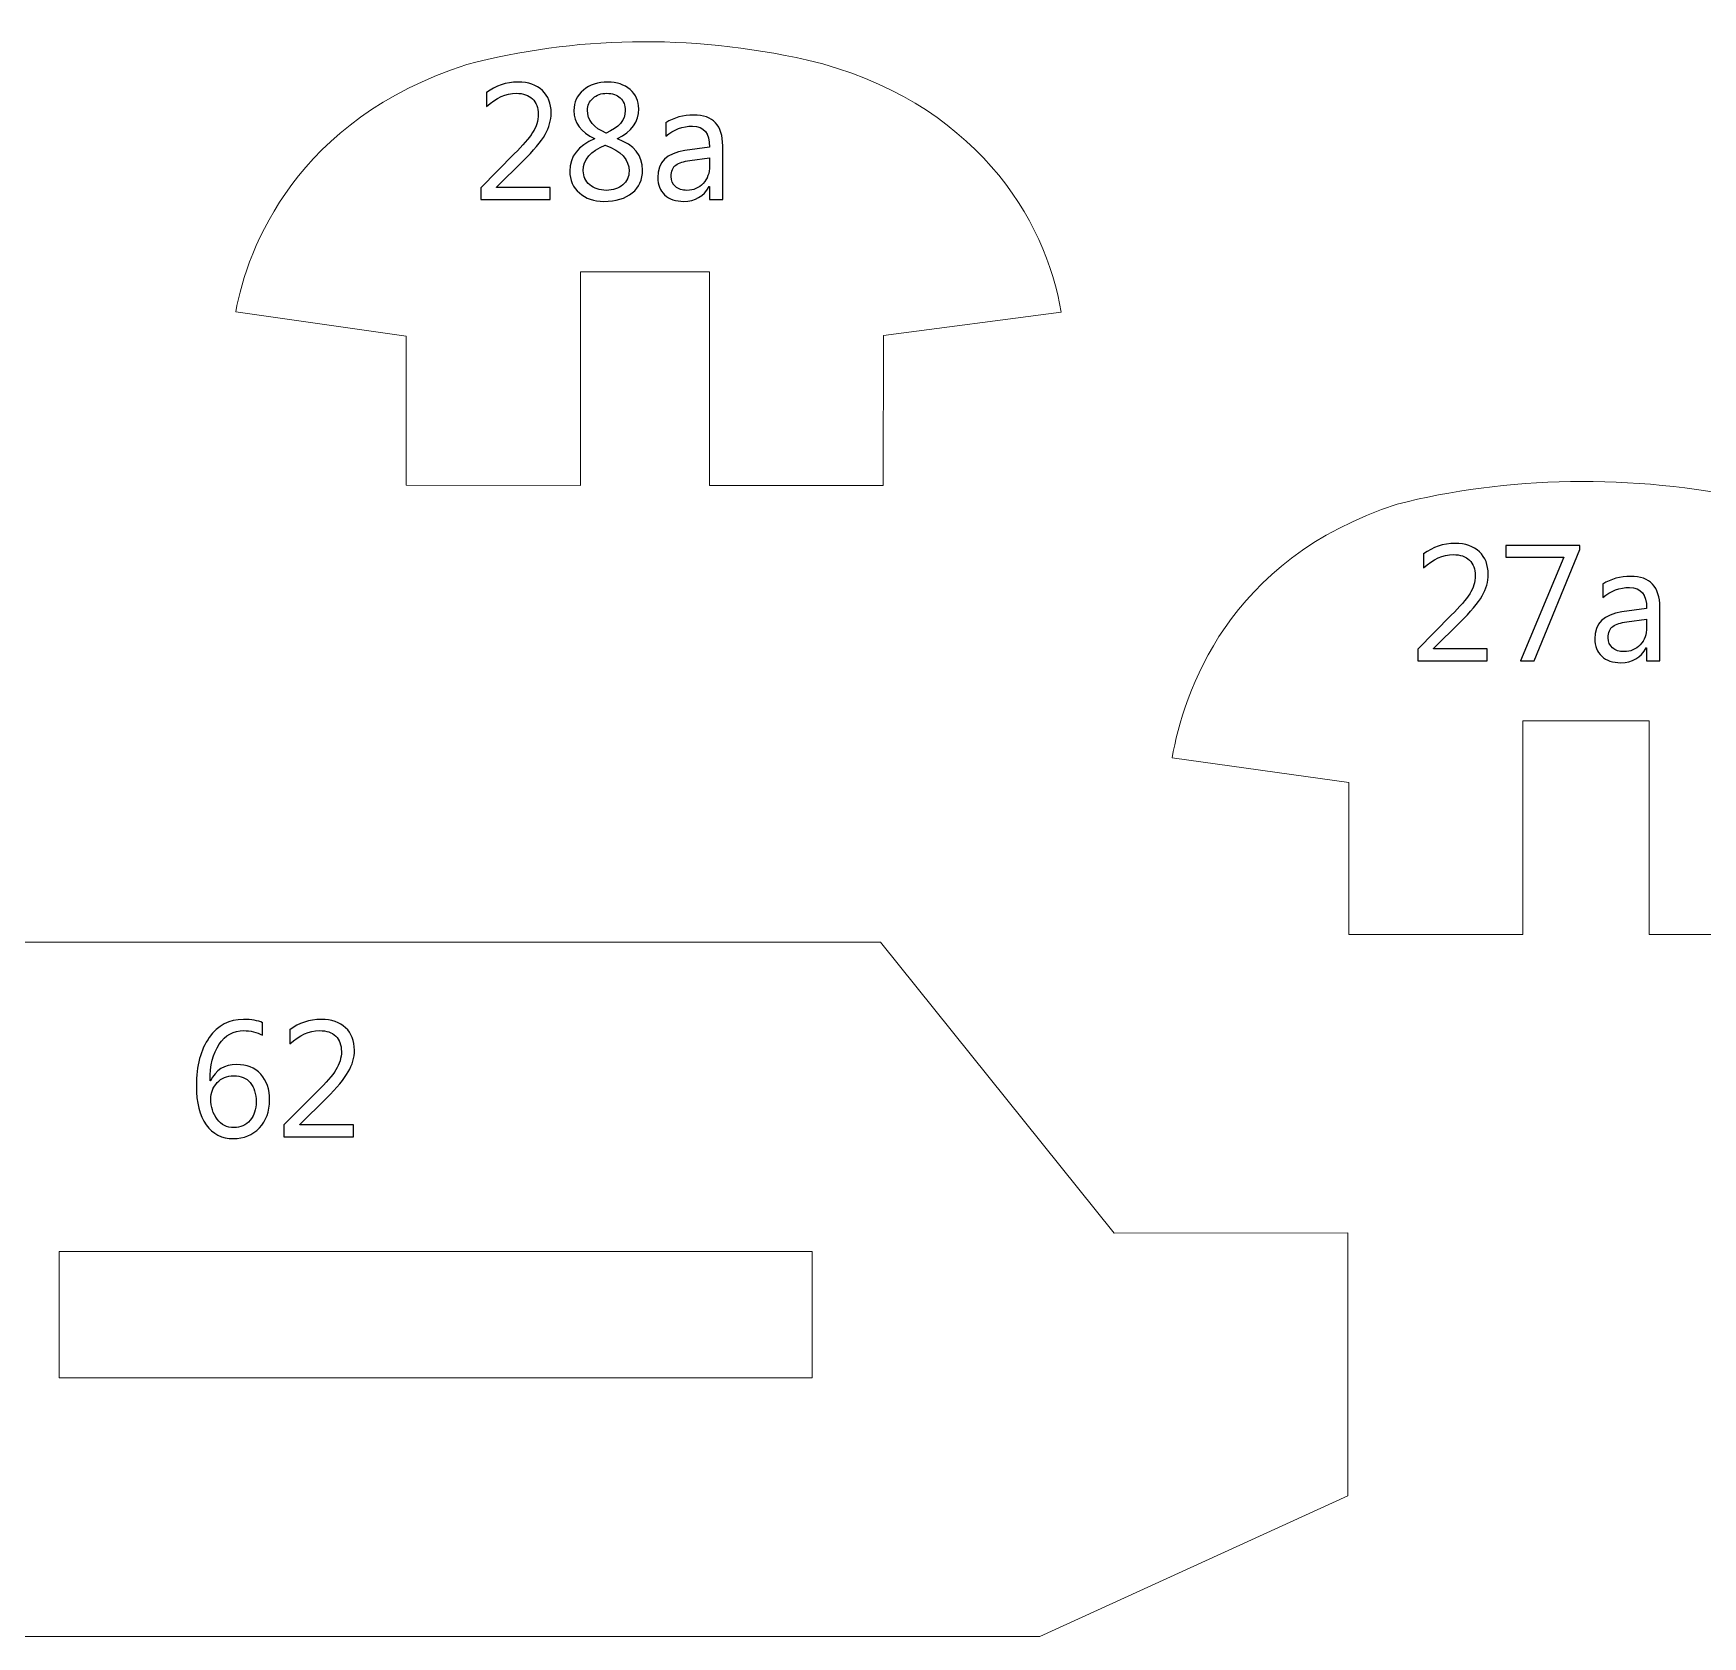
# Model space of a CAD drawing. Header units: centimetres. Extents: x -19.4 to 19.9, y -26.5 to 22.7.
# Drawn here: x -8.682 to -4.39, y -21.538 to -17.418 of the extents above; entities that cross this region are included whole.
import ezdxf

# ---------------------------------------------------------------- set-up
doc = ezdxf.new("R2010")
doc.units = ezdxf.units.CM
doc.header["$MEASUREMENT"] = 0
doc.layers.add('Camada 1', color=7, linetype='Continuous')

msp = doc.modelspace()

# ---------------------------------------------------------------- linework, layer by layer
at = {"layer": 'Camada 1', "color": 7, "lineweight": 9}
msp.add_lwpolyline([(-8.6153, -20.87278), (-6.67898, -20.87278), (-6.67898, -20.5483), (-8.6153, -20.5483), (-8.6153, -20.87278)], close=True, dxfattribs=at)
for points, knots in [([(-7.27537, -18.03004), (-7.27537, -18.03004), (-6.94293, -18.03004), (-6.94293, -18.03004), (-6.94293, -18.03004), (-6.94293, -18.03004), (-6.94315, -18.57946), (-6.94315, -18.57946), (-6.94315, -18.57946), (-6.94315, -18.57946), (-6.49646, -18.57934), (-6.49646, -18.57934), (-6.49646, -18.57934), (-6.49646, -18.57934), (-6.49616, -18.19393), (-6.49616, -18.19393), (-6.49616, -18.19393), (-6.49616, -18.19393), (-6.03937, -18.13441), (-6.03937, -18.13441), (-6.03937, -18.13441), (-6.07611, -17.89693), (-6.26428, -17.58865), (-6.69161, -17.4859), (-6.69161, -17.4859), (-7.00002, -17.41751), (-7.29017, -17.42572), (-7.56682, -17.49725), (-7.56682, -17.49725), (-8.00554, -17.6391), (-8.13124, -17.96745), (-8.16136, -18.13289), (-8.16136, -18.13289), (-8.16136, -18.13289), (-7.7229, -18.19603), (-7.7229, -18.19603), (-7.7229, -18.19603), (-7.7229, -18.19603), (-7.72284, -18.57868), (-7.72284, -18.57868), (-7.72284, -18.57868), (-7.72284, -18.57868), (-7.27533, -18.57942), (-7.27533, -18.57942), (-7.27533, -18.57942), (-7.27533, -18.57942), (-7.27537, -18.03004), (-7.27537, -18.03004)], [0, 0, 0, 0, 0.0769231, 0.0769231, 0.0769231, 0.0769231, 0.1538462, 0.1538462, 0.1538462, 0.1538462, 0.2307692, 0.2307692, 0.2307692, 0.2307692, 0.3076923, 0.3076923, 0.3076923, 0.3076923, 0.3846154, 0.3846154, 0.3846154, 0.3846154, 0.4615385, 0.4615385, 0.4615385, 0.4615385, 0.5384615, 0.5384615, 0.5384615, 0.5384615, 0.6153846, 0.6153846, 0.6153846, 0.6153846, 0.6923077, 0.6923077, 0.6923077, 0.6923077, 0.7692308, 0.7692308, 0.7692308, 0.7692308, 0.8461538, 0.8461538, 0.8461538, 0.8461539, 1, 1, 1, 1]), ([(-4.85213, -19.18444), (-4.85213, -19.18444), (-4.52768, -19.18444), (-4.52768, -19.18444), (-4.52768, -19.18444), (-4.52768, -19.18444), (-4.5279, -19.73386), (-4.5279, -19.73386), (-4.5279, -19.73386), (-4.5279, -19.73386), (-4.07322, -19.73374), (-4.07322, -19.73374), (-4.07322, -19.73374), (-4.07322, -19.73374), (-4.07292, -19.34833), (-4.07292, -19.34833), (-4.07292, -19.34833), (-4.07292, -19.34833), (-3.61613, -19.28881), (-3.61613, -19.28881), (-3.61613, -19.28881), (-3.65287, -19.05133), (-3.83305, -18.71905), (-4.26038, -18.6163), (-4.26038, -18.6163), (-4.56879, -18.54791), (-4.89889, -18.55612), (-5.17555, -18.62765), (-5.17555, -18.62765), (-5.61427, -18.7695), (-5.72399, -19.11385), (-5.75411, -19.27929), (-5.75411, -19.27929), (-5.75411, -19.27929), (-5.29966, -19.34243), (-5.29966, -19.34243), (-5.29966, -19.34243), (-5.29966, -19.34243), (-5.2996, -19.73308), (-5.2996, -19.73308), (-5.2996, -19.73308), (-5.2996, -19.73308), (-4.85209, -19.73382), (-4.85209, -19.73382), (-4.85209, -19.73382), (-4.85209, -19.73382), (-4.85213, -19.18444), (-4.85213, -19.18444)], [0, 0, 0, 0, 0.0769231, 0.0769231, 0.0769231, 0.0769231, 0.1538462, 0.1538462, 0.1538462, 0.1538462, 0.2307692, 0.2307692, 0.2307692, 0.2307692, 0.3076923, 0.3076923, 0.3076923, 0.3076923, 0.3846154, 0.3846154, 0.3846154, 0.3846154, 0.4615385, 0.4615385, 0.4615385, 0.4615385, 0.5384615, 0.5384615, 0.5384615, 0.5384615, 0.6153846, 0.6153846, 0.6153846, 0.6153846, 0.6923077, 0.6923077, 0.6923077, 0.6923077, 0.7692308, 0.7692308, 0.7692308, 0.7692308, 0.8461538, 0.8461538, 0.8461538, 0.8461539, 1, 1, 1, 1]), ([(-9.32863, -21.53804), (-9.32863, -21.53804), (-6.09422, -21.53804), (-6.09422, -21.53804), (-6.09422, -21.53804), (-6.09422, -21.53804), (-5.30241, -21.17614), (-5.30241, -21.17614), (-5.30241, -21.17614), (-5.30241, -21.17614), (-5.30263, -20.50017), (-5.30263, -20.50017), (-5.30263, -20.50017), (-5.30263, -20.50017), (-5.90262, -20.50093), (-5.90262, -20.50093), (-5.90262, -20.50093), (-5.90262, -20.50093), (-6.50341, -19.75342), (-6.50341, -19.75342), (-6.50341, -19.75342), (-6.50341, -19.75342), (-9.32863, -19.75342), (-9.32863, -19.75342), (-9.32863, -19.75342), (-9.32863, -19.75342), (-9.32863, -21.53804), (-9.32863, -21.53804)], [0, 0, 0, 0, 0.125, 0.125, 0.125, 0.125, 0.25, 0.25, 0.25, 0.25, 0.375, 0.375, 0.375, 0.375, 0.5, 0.5, 0.5, 0.5, 0.625, 0.625, 0.625, 0.625, 0.75, 0.75, 0.75, 0.75, 1, 1, 1, 1])]:
    msp.add_open_spline(points, degree=3, knots=knots, dxfattribs=at)
at = {"layer": 'Camada 1', "color": 7}
for points, knots in [([(-7.3529, -17.84416), (-7.3529, -17.84416), (-7.53155, -17.84416), (-7.53155, -17.84416), (-7.53155, -17.84416), (-7.53155, -17.84416), (-7.53155, -17.8141), (-7.53155, -17.8141), (-7.53155, -17.8141), (-7.53155, -17.8141), (-7.44519, -17.72746), (-7.44519, -17.72746), (-7.44519, -17.72746), (-7.42311, -17.70538), (-7.40737, -17.68703), (-7.39799, -17.67235), (-7.39799, -17.67235), (-7.38853, -17.65768), (-7.38381, -17.64194), (-7.38381, -17.62529), (-7.38381, -17.62529), (-7.38381, -17.60822), (-7.38868, -17.59495), (-7.39848, -17.58557), (-7.39848, -17.58557), (-7.40829, -17.57619), (-7.42219, -17.57153), (-7.44025, -17.57153), (-7.44025, -17.57153), (-7.46671, -17.57153), (-7.49204, -17.58282), (-7.51631, -17.6054), (-7.51631, -17.6054), (-7.51631, -17.6054), (-7.51631, -17.56984), (-7.51631, -17.56984), (-7.51631, -17.56984), (-7.49317, -17.55177), (-7.46622, -17.54274), (-7.43553, -17.54274), (-7.43553, -17.54274), (-7.40907, -17.54274), (-7.38825, -17.54994), (-7.37308, -17.56426), (-7.37308, -17.56426), (-7.35791, -17.57858), (-7.35036, -17.59785), (-7.35036, -17.62198), (-7.35036, -17.62198), (-7.35036, -17.64096), (-7.35558, -17.65958), (-7.3661, -17.67772), (-7.3661, -17.67772), (-7.37654, -17.69585), (-7.39538, -17.71836), (-7.42254, -17.74524), (-7.42254, -17.74524), (-7.42254, -17.74524), (-7.49091, -17.81283), (-7.49091, -17.81283), (-7.49091, -17.81283), (-7.49091, -17.81283), (-7.49091, -17.81368), (-7.49091, -17.81368), (-7.49091, -17.81368), (-7.49091, -17.81368), (-7.3529, -17.81368), (-7.3529, -17.81368), (-7.3529, -17.81368), (-7.3529, -17.81368), (-7.3529, -17.84416), (-7.3529, -17.84416)], [0, 0, 0, 0, 0.0526316, 0.0526316, 0.0526316, 0.0526316, 0.1052632, 0.1052632, 0.1052632, 0.1052632, 0.1578947, 0.1578947, 0.1578947, 0.1578947, 0.2105263, 0.2105263, 0.2105263, 0.2105263, 0.2631579, 0.2631579, 0.2631579, 0.2631579, 0.3157895, 0.3157895, 0.3157895, 0.3157895, 0.3684211, 0.3684211, 0.3684211, 0.3684211, 0.4210526, 0.4210526, 0.4210526, 0.4210526, 0.4736842, 0.4736842, 0.4736842, 0.4736842, 0.5263158, 0.5263158, 0.5263158, 0.5263158, 0.5789474, 0.5789474, 0.5789474, 0.5789474, 0.6315789, 0.6315789, 0.6315789, 0.631579, 0.6842105, 0.6842105, 0.6842105, 0.6842105, 0.7368421, 0.7368421, 0.7368421, 0.7368421, 0.7894737, 0.7894737, 0.7894737, 0.7894737, 0.8421053, 0.8421053, 0.8421053, 0.8421053, 0.8947368, 0.8947368, 0.8947368, 0.8947369, 1, 1, 1, 1]), ([(-7.2386, -17.68879), (-7.2386, -17.68879), (-7.2386, -17.68795), (-7.2386, -17.68795), (-7.2386, -17.68795), (-7.27416, -17.67144), (-7.29194, -17.64745), (-7.29194, -17.61598), (-7.29194, -17.61598), (-7.29194, -17.5946), (-7.28383, -17.57703), (-7.26753, -17.56334), (-7.26753, -17.56334), (-7.25123, -17.54959), (-7.23028, -17.54274), (-7.20459, -17.54274), (-7.20459, -17.54274), (-7.18145, -17.54274), (-7.1624, -17.54916), (-7.14751, -17.562), (-7.14751, -17.562), (-7.13263, -17.57485), (-7.12515, -17.59128), (-7.12515, -17.61139), (-7.12515, -17.61139), (-7.12515, -17.64427), (-7.14349, -17.66974), (-7.18018, -17.68795), (-7.18018, -17.68795), (-7.18018, -17.68795), (-7.18018, -17.68879), (-7.18018, -17.68879), (-7.18018, -17.68879), (-7.137, -17.70425), (-7.11541, -17.73099), (-7.11541, -17.76902), (-7.11541, -17.76902), (-7.11541, -17.79357), (-7.12423, -17.81304), (-7.14187, -17.82751), (-7.14187, -17.82751), (-7.15944, -17.84197), (-7.18399, -17.84924), (-7.21539, -17.84924), (-7.21539, -17.84924), (-7.24072, -17.84924), (-7.26153, -17.84204), (-7.27797, -17.82772), (-7.27797, -17.82772), (-7.29434, -17.8134), (-7.30253, -17.79477), (-7.30253, -17.77191), (-7.30253, -17.77191), (-7.30253, -17.73388), (-7.28122, -17.70615), (-7.2386, -17.68879)], [0, 0, 0, 0, 0.0666667, 0.0666667, 0.0666667, 0.0666667, 0.1333333, 0.1333333, 0.1333333, 0.1333333, 0.2, 0.2, 0.2, 0.2, 0.2666667, 0.2666667, 0.2666667, 0.2666667, 0.3333333, 0.3333333, 0.3333333, 0.3333333, 0.4, 0.4, 0.4, 0.4, 0.4666667, 0.4666667, 0.4666667, 0.4666667, 0.5333333, 0.5333333, 0.5333333, 0.5333333, 0.6, 0.6, 0.6, 0.6, 0.6666667, 0.6666667, 0.6666667, 0.6666667, 0.7333333, 0.7333333, 0.7333333, 0.7333333, 0.8, 0.8, 0.8, 0.8, 0.8666667, 0.8666667, 0.8666667, 0.8666667, 1, 1, 1, 1]), ([(-7.15986, -17.61563), (-7.15986, -17.60194), (-7.16416, -17.59121), (-7.1727, -17.58331), (-7.1727, -17.58331), (-7.18124, -17.57548), (-7.19295, -17.57153), (-7.2077, -17.57153), (-7.2077, -17.57153), (-7.22153, -17.57153), (-7.23324, -17.57562), (-7.24284, -17.58388), (-7.24284, -17.58388), (-7.25243, -17.59206), (-7.25723, -17.6025), (-7.25723, -17.6152), (-7.25723, -17.6152), (-7.25723, -17.64103), (-7.24114, -17.66043), (-7.20897, -17.67355), (-7.20897, -17.67355), (-7.17623, -17.66001), (-7.15986, -17.64075), (-7.15986, -17.61563)], [0, 0, 0, 0, 0.1428571, 0.1428571, 0.1428571, 0.1428572, 0.2857143, 0.2857143, 0.2857143, 0.2857143, 0.4285714, 0.4285714, 0.4285714, 0.4285714, 0.5714286, 0.5714286, 0.5714286, 0.5714286, 0.7142857, 0.7142857, 0.7142857, 0.7142857, 1, 1, 1, 1]), ([(-6.90924, -17.84416), (-6.90924, -17.84416), (-6.94311, -17.84416), (-6.94311, -17.84416), (-6.94311, -17.84416), (-6.94311, -17.84416), (-6.94311, -17.81107), (-6.94311, -17.81107), (-6.94311, -17.81107), (-6.94311, -17.81107), (-6.94396, -17.81107), (-6.94396, -17.81107), (-6.94396, -17.81107), (-6.9587, -17.83654), (-6.98036, -17.84924), (-7.00908, -17.84924), (-7.00908, -17.84924), (-7.03018, -17.84924), (-7.04669, -17.84367), (-7.05861, -17.83245), (-7.05861, -17.83245), (-7.07054, -17.8213), (-7.07646, -17.80648), (-7.07646, -17.788), (-7.07646, -17.788), (-7.07646, -17.74841), (-7.05318, -17.72534), (-7.00661, -17.71885), (-7.00661, -17.71885), (-7.00661, -17.71885), (-6.94311, -17.70996), (-6.94311, -17.70996), (-6.94311, -17.70996), (-6.94311, -17.67384), (-6.95765, -17.65577), (-6.98671, -17.65577), (-6.98671, -17.65577), (-7.01219, -17.65577), (-7.03519, -17.66452), (-7.05572, -17.68202), (-7.05572, -17.68202), (-7.05572, -17.68202), (-7.05572, -17.64731), (-7.05572, -17.64731), (-7.05572, -17.64731), (-7.03491, -17.63404), (-7.01099, -17.62741), (-6.98382, -17.62741), (-6.98382, -17.62741), (-6.93408, -17.62741), (-6.90924, -17.65373), (-6.90924, -17.70643), (-6.90924, -17.70643), (-6.90924, -17.70643), (-6.90924, -17.84416), (-6.90924, -17.84416)], [0, 0, 0, 0, 0.0666667, 0.0666667, 0.0666667, 0.0666667, 0.1333333, 0.1333333, 0.1333333, 0.1333333, 0.2, 0.2, 0.2, 0.2, 0.2666667, 0.2666667, 0.2666667, 0.2666667, 0.3333333, 0.3333333, 0.3333333, 0.3333333, 0.4, 0.4, 0.4, 0.4, 0.4666667, 0.4666667, 0.4666667, 0.4666667, 0.5333333, 0.5333333, 0.5333333, 0.5333333, 0.6, 0.6, 0.6, 0.6, 0.6666667, 0.6666667, 0.6666667, 0.6666667, 0.7333333, 0.7333333, 0.7333333, 0.7333333, 0.8, 0.8, 0.8, 0.8, 0.8666667, 0.8666667, 0.8666667, 0.8666667, 1, 1, 1, 1]), ([(-7.21123, -17.70488), (-7.24897, -17.71991), (-7.26781, -17.74178), (-7.26781, -17.77036), (-7.26781, -17.77036), (-7.26781, -17.7851), (-7.26231, -17.79724), (-7.25137, -17.80669), (-7.25137, -17.80669), (-7.24044, -17.81615), (-7.22604, -17.82088), (-7.20812, -17.82088), (-7.20812, -17.82088), (-7.19105, -17.82088), (-7.17715, -17.81622), (-7.16635, -17.80691), (-7.16635, -17.80691), (-7.15556, -17.79759), (-7.15012, -17.78581), (-7.15012, -17.77156), (-7.15012, -17.77156), (-7.15012, -17.74178), (-7.17051, -17.71949), (-7.21123, -17.70488)], [0, 0, 0, 0, 0.1428571, 0.1428571, 0.1428571, 0.1428572, 0.2857143, 0.2857143, 0.2857143, 0.2857143, 0.4285714, 0.4285714, 0.4285714, 0.4285714, 0.5714286, 0.5714286, 0.5714286, 0.5714286, 0.7142857, 0.7142857, 0.7142857, 0.7142857, 1, 1, 1, 1]), ([(-6.94311, -17.73705), (-6.94311, -17.73705), (-6.99419, -17.74411), (-6.99419, -17.74411), (-6.99419, -17.74411), (-7.00993, -17.7463), (-7.02178, -17.75025), (-7.02975, -17.75582), (-7.02975, -17.75582), (-7.03773, -17.76147), (-7.04175, -17.77135), (-7.04175, -17.7856), (-7.04175, -17.7856), (-7.04175, -17.79597), (-7.03808, -17.80444), (-7.03067, -17.811), (-7.03067, -17.811), (-7.02333, -17.81756), (-7.01346, -17.82088), (-7.00125, -17.82088), (-7.00125, -17.82088), (-6.98439, -17.82088), (-6.97049, -17.81495), (-6.95955, -17.80317), (-6.95955, -17.80317), (-6.94861, -17.79131), (-6.94311, -17.77636), (-6.94311, -17.75822), (-6.94311, -17.75822), (-6.94311, -17.75822), (-6.94311, -17.73705), (-6.94311, -17.73705)], [0, 0, 0, 0, 0.1111111, 0.1111111, 0.1111111, 0.1111111, 0.2222222, 0.2222222, 0.2222222, 0.2222222, 0.3333333, 0.3333333, 0.3333333, 0.3333333, 0.4444444, 0.4444444, 0.4444444, 0.4444445, 0.5555556, 0.5555556, 0.5555556, 0.5555556, 0.6666667, 0.6666667, 0.6666667, 0.6666667, 0.7777778, 0.7777778, 0.7777778, 0.7777778, 1, 1, 1, 1]), ([(-4.94394, -19.02982), (-4.94394, -19.02982), (-5.12259, -19.02982), (-5.12259, -19.02982), (-5.12259, -19.02982), (-5.12259, -19.02982), (-5.12259, -18.99976), (-5.12259, -18.99976), (-5.12259, -18.99976), (-5.12259, -18.99976), (-5.03623, -18.91312), (-5.03623, -18.91312), (-5.03623, -18.91312), (-5.01415, -18.89104), (-4.99841, -18.87269), (-4.98903, -18.85801), (-4.98903, -18.85801), (-4.97957, -18.84334), (-4.97485, -18.8276), (-4.97485, -18.81095), (-4.97485, -18.81095), (-4.97485, -18.79388), (-4.97972, -18.78061), (-4.98952, -18.77123), (-4.98952, -18.77123), (-4.99933, -18.76185), (-5.01323, -18.75719), (-5.03129, -18.75719), (-5.03129, -18.75719), (-5.05775, -18.75719), (-5.08308, -18.76848), (-5.10735, -18.79106), (-5.10735, -18.79106), (-5.10735, -18.79106), (-5.10735, -18.7555), (-5.10735, -18.7555), (-5.10735, -18.7555), (-5.08421, -18.73743), (-5.05726, -18.7284), (-5.02657, -18.7284), (-5.02657, -18.7284), (-5.00011, -18.7284), (-4.97929, -18.7356), (-4.96412, -18.74992), (-4.96412, -18.74992), (-4.94895, -18.76424), (-4.9414, -18.78351), (-4.9414, -18.80764), (-4.9414, -18.80764), (-4.9414, -18.82662), (-4.94662, -18.84524), (-4.95714, -18.86338), (-4.95714, -18.86338), (-4.96758, -18.88151), (-4.98642, -18.90402), (-5.01358, -18.9309), (-5.01358, -18.9309), (-5.01358, -18.9309), (-5.08195, -18.99849), (-5.08195, -18.99849), (-5.08195, -18.99849), (-5.08195, -18.99849), (-5.08195, -18.99934), (-5.08195, -18.99934), (-5.08195, -18.99934), (-5.08195, -18.99934), (-4.94394, -18.99934), (-4.94394, -18.99934), (-4.94394, -18.99934), (-4.94394, -18.99934), (-4.94394, -19.02982), (-4.94394, -19.02982)], [0, 0, 0, 0, 0.0526316, 0.0526316, 0.0526316, 0.0526316, 0.1052632, 0.1052632, 0.1052632, 0.1052632, 0.1578947, 0.1578947, 0.1578947, 0.1578947, 0.2105263, 0.2105263, 0.2105263, 0.2105263, 0.2631579, 0.2631579, 0.2631579, 0.2631579, 0.3157895, 0.3157895, 0.3157895, 0.3157895, 0.3684211, 0.3684211, 0.3684211, 0.3684211, 0.4210526, 0.4210526, 0.4210526, 0.4210526, 0.4736842, 0.4736842, 0.4736842, 0.4736842, 0.5263158, 0.5263158, 0.5263158, 0.5263158, 0.5789474, 0.5789474, 0.5789474, 0.5789474, 0.6315789, 0.6315789, 0.6315789, 0.631579, 0.6842105, 0.6842105, 0.6842105, 0.6842105, 0.7368421, 0.7368421, 0.7368421, 0.7368421, 0.7894737, 0.7894737, 0.7894737, 0.7894737, 0.8421053, 0.8421053, 0.8421053, 0.8421053, 0.8947368, 0.8947368, 0.8947368, 0.8947369, 1, 1, 1, 1]), ([(-4.7056, -18.74414), (-4.7056, -18.74414), (-4.82287, -19.02982), (-4.82287, -19.02982), (-4.82287, -19.02982), (-4.82287, -19.02982), (-4.85801, -19.02982), (-4.85801, -19.02982), (-4.85801, -19.02982), (-4.85801, -19.02982), (-4.74709, -18.76396), (-4.74709, -18.76396), (-4.74709, -18.76396), (-4.74709, -18.76396), (-4.89653, -18.76396), (-4.89653, -18.76396), (-4.89653, -18.76396), (-4.89653, -18.76396), (-4.89653, -18.73348), (-4.89653, -18.73348), (-4.89653, -18.73348), (-4.89653, -18.73348), (-4.7056, -18.73348), (-4.7056, -18.73348), (-4.7056, -18.73348), (-4.7056, -18.73348), (-4.7056, -18.74414), (-4.7056, -18.74414)], [0, 0, 0, 0, 0.125, 0.125, 0.125, 0.125, 0.25, 0.25, 0.25, 0.25, 0.375, 0.375, 0.375, 0.375, 0.5, 0.5, 0.5, 0.5, 0.625, 0.625, 0.625, 0.625, 0.75, 0.75, 0.75, 0.75, 1, 1, 1, 1]), ([(-4.50028, -19.02982), (-4.50028, -19.02982), (-4.53415, -19.02982), (-4.53415, -19.02982), (-4.53415, -19.02982), (-4.53415, -19.02982), (-4.53415, -18.99673), (-4.53415, -18.99673), (-4.53415, -18.99673), (-4.53415, -18.99673), (-4.535, -18.99673), (-4.535, -18.99673), (-4.535, -18.99673), (-4.54974, -19.0222), (-4.5714, -19.0349), (-4.60012, -19.0349), (-4.60012, -19.0349), (-4.62122, -19.0349), (-4.63773, -19.02933), (-4.64965, -19.01811), (-4.64965, -19.01811), (-4.66158, -19.00696), (-4.6675, -18.99214), (-4.6675, -18.97366), (-4.6675, -18.97366), (-4.6675, -18.93407), (-4.64422, -18.911), (-4.59765, -18.90451), (-4.59765, -18.90451), (-4.59765, -18.90451), (-4.53415, -18.89562), (-4.53415, -18.89562), (-4.53415, -18.89562), (-4.53415, -18.8595), (-4.54869, -18.84143), (-4.57775, -18.84143), (-4.57775, -18.84143), (-4.60323, -18.84143), (-4.62623, -18.85018), (-4.64676, -18.86768), (-4.64676, -18.86768), (-4.64676, -18.86768), (-4.64676, -18.83297), (-4.64676, -18.83297), (-4.64676, -18.83297), (-4.62595, -18.8197), (-4.60203, -18.81307), (-4.57486, -18.81307), (-4.57486, -18.81307), (-4.52512, -18.81307), (-4.50028, -18.83939), (-4.50028, -18.89209), (-4.50028, -18.89209), (-4.50028, -18.89209), (-4.50028, -19.02982), (-4.50028, -19.02982)], [0, 0, 0, 0, 0.0666667, 0.0666667, 0.0666667, 0.0666667, 0.1333333, 0.1333333, 0.1333333, 0.1333333, 0.2, 0.2, 0.2, 0.2, 0.2666667, 0.2666667, 0.2666667, 0.2666667, 0.3333333, 0.3333333, 0.3333333, 0.3333333, 0.4, 0.4, 0.4, 0.4, 0.4666667, 0.4666667, 0.4666667, 0.4666667, 0.5333333, 0.5333333, 0.5333333, 0.5333333, 0.6, 0.6, 0.6, 0.6, 0.6666667, 0.6666667, 0.6666667, 0.6666667, 0.7333333, 0.7333333, 0.7333333, 0.7333333, 0.8, 0.8, 0.8, 0.8, 0.8666667, 0.8666667, 0.8666667, 0.8666667, 1, 1, 1, 1]), ([(-4.53415, -18.92271), (-4.53415, -18.92271), (-4.58523, -18.92977), (-4.58523, -18.92977), (-4.58523, -18.92977), (-4.60097, -18.93196), (-4.61282, -18.93591), (-4.62079, -18.94148), (-4.62079, -18.94148), (-4.62877, -18.94713), (-4.63279, -18.95701), (-4.63279, -18.97126), (-4.63279, -18.97126), (-4.63279, -18.98163), (-4.62912, -18.9901), (-4.62171, -18.99666), (-4.62171, -18.99666), (-4.61437, -19.00322), (-4.6045, -19.00654), (-4.59229, -19.00654), (-4.59229, -19.00654), (-4.57543, -19.00654), (-4.56153, -19.00061), (-4.55059, -18.98883), (-4.55059, -18.98883), (-4.53965, -18.97697), (-4.53415, -18.96202), (-4.53415, -18.94388), (-4.53415, -18.94388), (-4.53415, -18.94388), (-4.53415, -18.92271), (-4.53415, -18.92271)], [0, 0, 0, 0, 0.1111111, 0.1111111, 0.1111111, 0.1111111, 0.2222222, 0.2222222, 0.2222222, 0.2222222, 0.3333333, 0.3333333, 0.3333333, 0.3333333, 0.4444444, 0.4444444, 0.4444444, 0.4444445, 0.5555556, 0.5555556, 0.5555556, 0.5555556, 0.6666667, 0.6666667, 0.6666667, 0.6666667, 0.7777778, 0.7777778, 0.7777778, 0.7777778, 1, 1, 1, 1]), ([(-8.09239, -19.96017), (-8.09239, -19.96017), (-8.09239, -19.99227), (-8.09239, -19.99227), (-8.09239, -19.99227), (-8.1077, -19.98444), (-8.12378, -19.98049), (-8.14072, -19.98049), (-8.14072, -19.98049), (-8.16697, -19.98049), (-8.18799, -19.9922), (-8.2038, -20.01563), (-8.2038, -20.01563), (-8.21953, -20.03905), (-8.22743, -20.07045), (-8.22743, -20.10975), (-8.22743, -20.10975), (-8.22743, -20.10975), (-8.22659, -20.10975), (-8.22659, -20.10975), (-8.22659, -20.10975), (-8.21283, -20.08174), (-8.19025, -20.0677), (-8.15885, -20.0677), (-8.15885, -20.0677), (-8.13296, -20.0677), (-8.11243, -20.07602), (-8.09711, -20.0926), (-8.09711, -20.0926), (-8.0818, -20.10925), (-8.07418, -20.13148), (-8.07418, -20.15935), (-8.07418, -20.15935), (-8.07418, -20.18842), (-8.08293, -20.2122), (-8.10043, -20.23061), (-8.10043, -20.23061), (-8.11793, -20.24903), (-8.14015, -20.2582), (-8.16711, -20.2582), (-8.16711, -20.2582), (-8.19688, -20.2582), (-8.22024, -20.24635), (-8.23717, -20.22264), (-8.23717, -20.22264), (-8.2541, -20.19893), (-8.26257, -20.16563), (-8.26257, -20.12273), (-8.26257, -20.12273), (-8.26257, -20.07073), (-8.25149, -20.02924), (-8.22934, -19.99827), (-8.22934, -19.99827), (-8.20718, -19.96722), (-8.1779, -19.9517), (-8.14156, -19.9517), (-8.14156, -19.9517), (-8.12089, -19.9517), (-8.10452, -19.95452), (-8.09239, -19.96017)], [0, 0, 0, 0, 0.0625, 0.0625, 0.0625, 0.0625, 0.125, 0.125, 0.125, 0.125, 0.1875, 0.1875, 0.1875, 0.1875, 0.25, 0.25, 0.25, 0.25, 0.3125, 0.3125, 0.3125, 0.3125, 0.375, 0.375, 0.375, 0.375, 0.4375, 0.4375, 0.4375, 0.4375, 0.5, 0.5, 0.5, 0.5, 0.5625, 0.5625, 0.5625, 0.5625, 0.625, 0.625, 0.625, 0.625, 0.6875, 0.6875, 0.6875, 0.6875, 0.75, 0.75, 0.75, 0.75, 0.8125, 0.8125, 0.8125, 0.8125, 0.875, 0.875, 0.875, 0.875, 1, 1, 1, 1]), ([(-7.8587, -20.25312), (-7.8587, -20.25312), (-8.03735, -20.25312), (-8.03735, -20.25312), (-8.03735, -20.25312), (-8.03735, -20.25312), (-8.03735, -20.22306), (-8.03735, -20.22306), (-8.03735, -20.22306), (-8.03735, -20.22306), (-7.95099, -20.13642), (-7.95099, -20.13642), (-7.95099, -20.13642), (-7.92891, -20.11434), (-7.91317, -20.09599), (-7.90379, -20.08131), (-7.90379, -20.08131), (-7.89433, -20.06664), (-7.88961, -20.0509), (-7.88961, -20.03425), (-7.88961, -20.03425), (-7.88961, -20.01718), (-7.89448, -20.00391), (-7.90428, -19.99453), (-7.90428, -19.99453), (-7.91409, -19.98515), (-7.92799, -19.98049), (-7.94605, -19.98049), (-7.94605, -19.98049), (-7.97251, -19.98049), (-7.99784, -19.99178), (-8.02211, -20.01436), (-8.02211, -20.01436), (-8.02211, -20.01436), (-8.02211, -19.9788), (-8.02211, -19.9788), (-8.02211, -19.9788), (-7.99897, -19.96073), (-7.97202, -19.9517), (-7.94133, -19.9517), (-7.94133, -19.9517), (-7.91487, -19.9517), (-7.89405, -19.9589), (-7.87888, -19.97322), (-7.87888, -19.97322), (-7.86371, -19.98754), (-7.85616, -20.00681), (-7.85616, -20.03094), (-7.85616, -20.03094), (-7.85616, -20.04992), (-7.86138, -20.06854), (-7.8719, -20.08668), (-7.8719, -20.08668), (-7.88234, -20.10481), (-7.90118, -20.12732), (-7.92834, -20.1542), (-7.92834, -20.1542), (-7.92834, -20.1542), (-7.99671, -20.22179), (-7.99671, -20.22179), (-7.99671, -20.22179), (-7.99671, -20.22179), (-7.99671, -20.22264), (-7.99671, -20.22264), (-7.99671, -20.22264), (-7.99671, -20.22264), (-7.8587, -20.22264), (-7.8587, -20.22264), (-7.8587, -20.22264), (-7.8587, -20.22264), (-7.8587, -20.25312), (-7.8587, -20.25312)], [0, 0, 0, 0, 0.0526316, 0.0526316, 0.0526316, 0.0526316, 0.1052632, 0.1052632, 0.1052632, 0.1052632, 0.1578947, 0.1578947, 0.1578947, 0.1578947, 0.2105263, 0.2105263, 0.2105263, 0.2105263, 0.2631579, 0.2631579, 0.2631579, 0.2631579, 0.3157895, 0.3157895, 0.3157895, 0.3157895, 0.3684211, 0.3684211, 0.3684211, 0.3684211, 0.4210526, 0.4210526, 0.4210526, 0.4210526, 0.4736842, 0.4736842, 0.4736842, 0.4736842, 0.5263158, 0.5263158, 0.5263158, 0.5263158, 0.5789474, 0.5789474, 0.5789474, 0.5789474, 0.6315789, 0.6315789, 0.6315789, 0.631579, 0.6842105, 0.6842105, 0.6842105, 0.6842105, 0.7368421, 0.7368421, 0.7368421, 0.7368421, 0.7894737, 0.7894737, 0.7894737, 0.7894737, 0.8421053, 0.8421053, 0.8421053, 0.8421053, 0.8947368, 0.8947368, 0.8947368, 0.8947369, 1, 1, 1, 1]), ([(-8.1664, -20.09648), (-8.1839, -20.09648), (-8.19808, -20.10241), (-8.20895, -20.11426), (-8.20895, -20.11426), (-8.21988, -20.12619), (-8.22532, -20.14016), (-8.22532, -20.15632), (-8.22532, -20.15632), (-8.22532, -20.17664), (-8.21988, -20.19392), (-8.20909, -20.20832), (-8.20909, -20.20832), (-8.19829, -20.22264), (-8.1839, -20.22984), (-8.16598, -20.22984), (-8.16598, -20.22984), (-8.1489, -20.22984), (-8.13507, -20.22356), (-8.12463, -20.21107), (-8.12463, -20.21107), (-8.11412, -20.19858), (-8.1089, -20.18278), (-8.1089, -20.16358), (-8.1089, -20.16358), (-8.1089, -20.14256), (-8.11391, -20.12619), (-8.124, -20.11426), (-8.124, -20.11426), (-8.13409, -20.10241), (-8.1482, -20.09648), (-8.1664, -20.09648)], [0, 0, 0, 0, 0.1111111, 0.1111111, 0.1111111, 0.1111111, 0.2222222, 0.2222222, 0.2222222, 0.2222222, 0.3333333, 0.3333333, 0.3333333, 0.3333333, 0.4444444, 0.4444444, 0.4444444, 0.4444445, 0.5555556, 0.5555556, 0.5555556, 0.5555556, 0.6666667, 0.6666667, 0.6666667, 0.6666667, 0.7777778, 0.7777778, 0.7777778, 0.7777778, 1, 1, 1, 1])]:
    msp.add_open_spline(points, degree=3, knots=knots, dxfattribs=at)
at = {"layer": 'Camada 1', "color": 250, "lineweight": 9}
for points, knots in [([(-7.3529, -17.84416), (-7.3529, -17.84416), (-7.53155, -17.84416), (-7.53155, -17.84416), (-7.53155, -17.84416), (-7.53155, -17.84416), (-7.53155, -17.8141), (-7.53155, -17.8141), (-7.53155, -17.8141), (-7.53155, -17.8141), (-7.44519, -17.72746), (-7.44519, -17.72746), (-7.44519, -17.72746), (-7.42311, -17.70538), (-7.40737, -17.68703), (-7.39799, -17.67235), (-7.39799, -17.67235), (-7.38853, -17.65768), (-7.38381, -17.64194), (-7.38381, -17.62529), (-7.38381, -17.62529), (-7.38381, -17.60822), (-7.38868, -17.59495), (-7.39848, -17.58557), (-7.39848, -17.58557), (-7.40829, -17.57619), (-7.42219, -17.57153), (-7.44025, -17.57153), (-7.44025, -17.57153), (-7.46671, -17.57153), (-7.49204, -17.58282), (-7.51631, -17.6054), (-7.51631, -17.6054), (-7.51631, -17.6054), (-7.51631, -17.56984), (-7.51631, -17.56984), (-7.51631, -17.56984), (-7.49317, -17.55177), (-7.46622, -17.54274), (-7.43553, -17.54274), (-7.43553, -17.54274), (-7.40907, -17.54274), (-7.38825, -17.54994), (-7.37308, -17.56426), (-7.37308, -17.56426), (-7.35791, -17.57858), (-7.35036, -17.59785), (-7.35036, -17.62198), (-7.35036, -17.62198), (-7.35036, -17.64096), (-7.35558, -17.65958), (-7.3661, -17.67772), (-7.3661, -17.67772), (-7.37654, -17.69585), (-7.39538, -17.71836), (-7.42254, -17.74524), (-7.42254, -17.74524), (-7.42254, -17.74524), (-7.49091, -17.81283), (-7.49091, -17.81283), (-7.49091, -17.81283), (-7.49091, -17.81283), (-7.49091, -17.81368), (-7.49091, -17.81368), (-7.49091, -17.81368), (-7.49091, -17.81368), (-7.3529, -17.81368), (-7.3529, -17.81368), (-7.3529, -17.81368), (-7.3529, -17.81368), (-7.3529, -17.84416), (-7.3529, -17.84416)], [0, 0, 0, 0, 0.0526316, 0.0526316, 0.0526316, 0.0526316, 0.1052632, 0.1052632, 0.1052632, 0.1052632, 0.1578947, 0.1578947, 0.1578947, 0.1578947, 0.2105263, 0.2105263, 0.2105263, 0.2105263, 0.2631579, 0.2631579, 0.2631579, 0.2631579, 0.3157895, 0.3157895, 0.3157895, 0.3157895, 0.3684211, 0.3684211, 0.3684211, 0.3684211, 0.4210526, 0.4210526, 0.4210526, 0.4210526, 0.4736842, 0.4736842, 0.4736842, 0.4736842, 0.5263158, 0.5263158, 0.5263158, 0.5263158, 0.5789474, 0.5789474, 0.5789474, 0.5789474, 0.6315789, 0.6315789, 0.6315789, 0.631579, 0.6842105, 0.6842105, 0.6842105, 0.6842105, 0.7368421, 0.7368421, 0.7368421, 0.7368421, 0.7894737, 0.7894737, 0.7894737, 0.7894737, 0.8421053, 0.8421053, 0.8421053, 0.8421053, 0.8947368, 0.8947368, 0.8947368, 0.8947369, 1, 1, 1, 1]), ([(-7.2386, -17.68879), (-7.2386, -17.68879), (-7.2386, -17.68795), (-7.2386, -17.68795), (-7.2386, -17.68795), (-7.27416, -17.67144), (-7.29194, -17.64745), (-7.29194, -17.61598), (-7.29194, -17.61598), (-7.29194, -17.5946), (-7.28383, -17.57703), (-7.26753, -17.56334), (-7.26753, -17.56334), (-7.25123, -17.54959), (-7.23028, -17.54274), (-7.20459, -17.54274), (-7.20459, -17.54274), (-7.18145, -17.54274), (-7.1624, -17.54916), (-7.14751, -17.562), (-7.14751, -17.562), (-7.13263, -17.57485), (-7.12515, -17.59128), (-7.12515, -17.61139), (-7.12515, -17.61139), (-7.12515, -17.64427), (-7.14349, -17.66974), (-7.18018, -17.68795), (-7.18018, -17.68795), (-7.18018, -17.68795), (-7.18018, -17.68879), (-7.18018, -17.68879), (-7.18018, -17.68879), (-7.137, -17.70425), (-7.11541, -17.73099), (-7.11541, -17.76902), (-7.11541, -17.76902), (-7.11541, -17.79357), (-7.12423, -17.81304), (-7.14187, -17.82751), (-7.14187, -17.82751), (-7.15944, -17.84197), (-7.18399, -17.84924), (-7.21539, -17.84924), (-7.21539, -17.84924), (-7.24072, -17.84924), (-7.26153, -17.84204), (-7.27797, -17.82772), (-7.27797, -17.82772), (-7.29434, -17.8134), (-7.30253, -17.79477), (-7.30253, -17.77191), (-7.30253, -17.77191), (-7.30253, -17.73388), (-7.28122, -17.70615), (-7.2386, -17.68879)], [0, 0, 0, 0, 0.0666667, 0.0666667, 0.0666667, 0.0666667, 0.1333333, 0.1333333, 0.1333333, 0.1333333, 0.2, 0.2, 0.2, 0.2, 0.2666667, 0.2666667, 0.2666667, 0.2666667, 0.3333333, 0.3333333, 0.3333333, 0.3333333, 0.4, 0.4, 0.4, 0.4, 0.4666667, 0.4666667, 0.4666667, 0.4666667, 0.5333333, 0.5333333, 0.5333333, 0.5333333, 0.6, 0.6, 0.6, 0.6, 0.6666667, 0.6666667, 0.6666667, 0.6666667, 0.7333333, 0.7333333, 0.7333333, 0.7333333, 0.8, 0.8, 0.8, 0.8, 0.8666667, 0.8666667, 0.8666667, 0.8666667, 1, 1, 1, 1]), ([(-7.15986, -17.61563), (-7.15986, -17.60194), (-7.16416, -17.59121), (-7.1727, -17.58331), (-7.1727, -17.58331), (-7.18124, -17.57548), (-7.19295, -17.57153), (-7.2077, -17.57153), (-7.2077, -17.57153), (-7.22153, -17.57153), (-7.23324, -17.57562), (-7.24284, -17.58388), (-7.24284, -17.58388), (-7.25243, -17.59206), (-7.25723, -17.6025), (-7.25723, -17.6152), (-7.25723, -17.6152), (-7.25723, -17.64103), (-7.24114, -17.66043), (-7.20897, -17.67355), (-7.20897, -17.67355), (-7.17623, -17.66001), (-7.15986, -17.64075), (-7.15986, -17.61563)], [0, 0, 0, 0, 0.1428571, 0.1428571, 0.1428571, 0.1428572, 0.2857143, 0.2857143, 0.2857143, 0.2857143, 0.4285714, 0.4285714, 0.4285714, 0.4285714, 0.5714286, 0.5714286, 0.5714286, 0.5714286, 0.7142857, 0.7142857, 0.7142857, 0.7142857, 1, 1, 1, 1]), ([(-6.90924, -17.84416), (-6.90924, -17.84416), (-6.94311, -17.84416), (-6.94311, -17.84416), (-6.94311, -17.84416), (-6.94311, -17.84416), (-6.94311, -17.81107), (-6.94311, -17.81107), (-6.94311, -17.81107), (-6.94311, -17.81107), (-6.94396, -17.81107), (-6.94396, -17.81107), (-6.94396, -17.81107), (-6.9587, -17.83654), (-6.98036, -17.84924), (-7.00908, -17.84924), (-7.00908, -17.84924), (-7.03018, -17.84924), (-7.04669, -17.84367), (-7.05861, -17.83245), (-7.05861, -17.83245), (-7.07054, -17.8213), (-7.07646, -17.80648), (-7.07646, -17.788), (-7.07646, -17.788), (-7.07646, -17.74841), (-7.05318, -17.72534), (-7.00661, -17.71885), (-7.00661, -17.71885), (-7.00661, -17.71885), (-6.94311, -17.70996), (-6.94311, -17.70996), (-6.94311, -17.70996), (-6.94311, -17.67384), (-6.95765, -17.65577), (-6.98671, -17.65577), (-6.98671, -17.65577), (-7.01219, -17.65577), (-7.03519, -17.66452), (-7.05572, -17.68202), (-7.05572, -17.68202), (-7.05572, -17.68202), (-7.05572, -17.64731), (-7.05572, -17.64731), (-7.05572, -17.64731), (-7.03491, -17.63404), (-7.01099, -17.62741), (-6.98382, -17.62741), (-6.98382, -17.62741), (-6.93408, -17.62741), (-6.90924, -17.65373), (-6.90924, -17.70643), (-6.90924, -17.70643), (-6.90924, -17.70643), (-6.90924, -17.84416), (-6.90924, -17.84416)], [0, 0, 0, 0, 0.0666667, 0.0666667, 0.0666667, 0.0666667, 0.1333333, 0.1333333, 0.1333333, 0.1333333, 0.2, 0.2, 0.2, 0.2, 0.2666667, 0.2666667, 0.2666667, 0.2666667, 0.3333333, 0.3333333, 0.3333333, 0.3333333, 0.4, 0.4, 0.4, 0.4, 0.4666667, 0.4666667, 0.4666667, 0.4666667, 0.5333333, 0.5333333, 0.5333333, 0.5333333, 0.6, 0.6, 0.6, 0.6, 0.6666667, 0.6666667, 0.6666667, 0.6666667, 0.7333333, 0.7333333, 0.7333333, 0.7333333, 0.8, 0.8, 0.8, 0.8, 0.8666667, 0.8666667, 0.8666667, 0.8666667, 1, 1, 1, 1]), ([(-7.21123, -17.70488), (-7.24897, -17.71991), (-7.26781, -17.74178), (-7.26781, -17.77036), (-7.26781, -17.77036), (-7.26781, -17.7851), (-7.26231, -17.79724), (-7.25137, -17.80669), (-7.25137, -17.80669), (-7.24044, -17.81615), (-7.22604, -17.82088), (-7.20812, -17.82088), (-7.20812, -17.82088), (-7.19105, -17.82088), (-7.17715, -17.81622), (-7.16635, -17.80691), (-7.16635, -17.80691), (-7.15556, -17.79759), (-7.15012, -17.78581), (-7.15012, -17.77156), (-7.15012, -17.77156), (-7.15012, -17.74178), (-7.17051, -17.71949), (-7.21123, -17.70488)], [0, 0, 0, 0, 0.1428571, 0.1428571, 0.1428571, 0.1428572, 0.2857143, 0.2857143, 0.2857143, 0.2857143, 0.4285714, 0.4285714, 0.4285714, 0.4285714, 0.5714286, 0.5714286, 0.5714286, 0.5714286, 0.7142857, 0.7142857, 0.7142857, 0.7142857, 1, 1, 1, 1]), ([(-6.94311, -17.73705), (-6.94311, -17.73705), (-6.99419, -17.74411), (-6.99419, -17.74411), (-6.99419, -17.74411), (-7.00993, -17.7463), (-7.02178, -17.75025), (-7.02975, -17.75582), (-7.02975, -17.75582), (-7.03773, -17.76147), (-7.04175, -17.77135), (-7.04175, -17.7856), (-7.04175, -17.7856), (-7.04175, -17.79597), (-7.03808, -17.80444), (-7.03067, -17.811), (-7.03067, -17.811), (-7.02333, -17.81756), (-7.01346, -17.82088), (-7.00125, -17.82088), (-7.00125, -17.82088), (-6.98439, -17.82088), (-6.97049, -17.81495), (-6.95955, -17.80317), (-6.95955, -17.80317), (-6.94861, -17.79131), (-6.94311, -17.77636), (-6.94311, -17.75822), (-6.94311, -17.75822), (-6.94311, -17.75822), (-6.94311, -17.73705), (-6.94311, -17.73705)], [0, 0, 0, 0, 0.1111111, 0.1111111, 0.1111111, 0.1111111, 0.2222222, 0.2222222, 0.2222222, 0.2222222, 0.3333333, 0.3333333, 0.3333333, 0.3333333, 0.4444444, 0.4444444, 0.4444444, 0.4444445, 0.5555556, 0.5555556, 0.5555556, 0.5555556, 0.6666667, 0.6666667, 0.6666667, 0.6666667, 0.7777778, 0.7777778, 0.7777778, 0.7777778, 1, 1, 1, 1]), ([(-4.94394, -19.02982), (-4.94394, -19.02982), (-5.12259, -19.02982), (-5.12259, -19.02982), (-5.12259, -19.02982), (-5.12259, -19.02982), (-5.12259, -18.99976), (-5.12259, -18.99976), (-5.12259, -18.99976), (-5.12259, -18.99976), (-5.03623, -18.91312), (-5.03623, -18.91312), (-5.03623, -18.91312), (-5.01415, -18.89104), (-4.99841, -18.87269), (-4.98903, -18.85801), (-4.98903, -18.85801), (-4.97957, -18.84334), (-4.97485, -18.8276), (-4.97485, -18.81095), (-4.97485, -18.81095), (-4.97485, -18.79388), (-4.97972, -18.78061), (-4.98952, -18.77123), (-4.98952, -18.77123), (-4.99933, -18.76185), (-5.01323, -18.75719), (-5.03129, -18.75719), (-5.03129, -18.75719), (-5.05775, -18.75719), (-5.08308, -18.76848), (-5.10735, -18.79106), (-5.10735, -18.79106), (-5.10735, -18.79106), (-5.10735, -18.7555), (-5.10735, -18.7555), (-5.10735, -18.7555), (-5.08421, -18.73743), (-5.05726, -18.7284), (-5.02657, -18.7284), (-5.02657, -18.7284), (-5.00011, -18.7284), (-4.97929, -18.7356), (-4.96412, -18.74992), (-4.96412, -18.74992), (-4.94895, -18.76424), (-4.9414, -18.78351), (-4.9414, -18.80764), (-4.9414, -18.80764), (-4.9414, -18.82662), (-4.94662, -18.84524), (-4.95714, -18.86338), (-4.95714, -18.86338), (-4.96758, -18.88151), (-4.98642, -18.90402), (-5.01358, -18.9309), (-5.01358, -18.9309), (-5.01358, -18.9309), (-5.08195, -18.99849), (-5.08195, -18.99849), (-5.08195, -18.99849), (-5.08195, -18.99849), (-5.08195, -18.99934), (-5.08195, -18.99934), (-5.08195, -18.99934), (-5.08195, -18.99934), (-4.94394, -18.99934), (-4.94394, -18.99934), (-4.94394, -18.99934), (-4.94394, -18.99934), (-4.94394, -19.02982), (-4.94394, -19.02982)], [0, 0, 0, 0, 0.0526316, 0.0526316, 0.0526316, 0.0526316, 0.1052632, 0.1052632, 0.1052632, 0.1052632, 0.1578947, 0.1578947, 0.1578947, 0.1578947, 0.2105263, 0.2105263, 0.2105263, 0.2105263, 0.2631579, 0.2631579, 0.2631579, 0.2631579, 0.3157895, 0.3157895, 0.3157895, 0.3157895, 0.3684211, 0.3684211, 0.3684211, 0.3684211, 0.4210526, 0.4210526, 0.4210526, 0.4210526, 0.4736842, 0.4736842, 0.4736842, 0.4736842, 0.5263158, 0.5263158, 0.5263158, 0.5263158, 0.5789474, 0.5789474, 0.5789474, 0.5789474, 0.6315789, 0.6315789, 0.6315789, 0.631579, 0.6842105, 0.6842105, 0.6842105, 0.6842105, 0.7368421, 0.7368421, 0.7368421, 0.7368421, 0.7894737, 0.7894737, 0.7894737, 0.7894737, 0.8421053, 0.8421053, 0.8421053, 0.8421053, 0.8947368, 0.8947368, 0.8947368, 0.8947369, 1, 1, 1, 1]), ([(-4.7056, -18.74414), (-4.7056, -18.74414), (-4.82287, -19.02982), (-4.82287, -19.02982), (-4.82287, -19.02982), (-4.82287, -19.02982), (-4.85801, -19.02982), (-4.85801, -19.02982), (-4.85801, -19.02982), (-4.85801, -19.02982), (-4.74709, -18.76396), (-4.74709, -18.76396), (-4.74709, -18.76396), (-4.74709, -18.76396), (-4.89653, -18.76396), (-4.89653, -18.76396), (-4.89653, -18.76396), (-4.89653, -18.76396), (-4.89653, -18.73348), (-4.89653, -18.73348), (-4.89653, -18.73348), (-4.89653, -18.73348), (-4.7056, -18.73348), (-4.7056, -18.73348), (-4.7056, -18.73348), (-4.7056, -18.73348), (-4.7056, -18.74414), (-4.7056, -18.74414)], [0, 0, 0, 0, 0.125, 0.125, 0.125, 0.125, 0.25, 0.25, 0.25, 0.25, 0.375, 0.375, 0.375, 0.375, 0.5, 0.5, 0.5, 0.5, 0.625, 0.625, 0.625, 0.625, 0.75, 0.75, 0.75, 0.75, 1, 1, 1, 1]), ([(-4.50028, -19.02982), (-4.50028, -19.02982), (-4.53415, -19.02982), (-4.53415, -19.02982), (-4.53415, -19.02982), (-4.53415, -19.02982), (-4.53415, -18.99673), (-4.53415, -18.99673), (-4.53415, -18.99673), (-4.53415, -18.99673), (-4.535, -18.99673), (-4.535, -18.99673), (-4.535, -18.99673), (-4.54974, -19.0222), (-4.5714, -19.0349), (-4.60012, -19.0349), (-4.60012, -19.0349), (-4.62122, -19.0349), (-4.63773, -19.02933), (-4.64965, -19.01811), (-4.64965, -19.01811), (-4.66158, -19.00696), (-4.6675, -18.99214), (-4.6675, -18.97366), (-4.6675, -18.97366), (-4.6675, -18.93407), (-4.64422, -18.911), (-4.59765, -18.90451), (-4.59765, -18.90451), (-4.59765, -18.90451), (-4.53415, -18.89562), (-4.53415, -18.89562), (-4.53415, -18.89562), (-4.53415, -18.8595), (-4.54869, -18.84143), (-4.57775, -18.84143), (-4.57775, -18.84143), (-4.60323, -18.84143), (-4.62623, -18.85018), (-4.64676, -18.86768), (-4.64676, -18.86768), (-4.64676, -18.86768), (-4.64676, -18.83297), (-4.64676, -18.83297), (-4.64676, -18.83297), (-4.62595, -18.8197), (-4.60203, -18.81307), (-4.57486, -18.81307), (-4.57486, -18.81307), (-4.52512, -18.81307), (-4.50028, -18.83939), (-4.50028, -18.89209), (-4.50028, -18.89209), (-4.50028, -18.89209), (-4.50028, -19.02982), (-4.50028, -19.02982)], [0, 0, 0, 0, 0.0666667, 0.0666667, 0.0666667, 0.0666667, 0.1333333, 0.1333333, 0.1333333, 0.1333333, 0.2, 0.2, 0.2, 0.2, 0.2666667, 0.2666667, 0.2666667, 0.2666667, 0.3333333, 0.3333333, 0.3333333, 0.3333333, 0.4, 0.4, 0.4, 0.4, 0.4666667, 0.4666667, 0.4666667, 0.4666667, 0.5333333, 0.5333333, 0.5333333, 0.5333333, 0.6, 0.6, 0.6, 0.6, 0.6666667, 0.6666667, 0.6666667, 0.6666667, 0.7333333, 0.7333333, 0.7333333, 0.7333333, 0.8, 0.8, 0.8, 0.8, 0.8666667, 0.8666667, 0.8666667, 0.8666667, 1, 1, 1, 1]), ([(-4.53415, -18.92271), (-4.53415, -18.92271), (-4.58523, -18.92977), (-4.58523, -18.92977), (-4.58523, -18.92977), (-4.60097, -18.93196), (-4.61282, -18.93591), (-4.62079, -18.94148), (-4.62079, -18.94148), (-4.62877, -18.94713), (-4.63279, -18.95701), (-4.63279, -18.97126), (-4.63279, -18.97126), (-4.63279, -18.98163), (-4.62912, -18.9901), (-4.62171, -18.99666), (-4.62171, -18.99666), (-4.61437, -19.00322), (-4.6045, -19.00654), (-4.59229, -19.00654), (-4.59229, -19.00654), (-4.57543, -19.00654), (-4.56153, -19.00061), (-4.55059, -18.98883), (-4.55059, -18.98883), (-4.53965, -18.97697), (-4.53415, -18.96202), (-4.53415, -18.94388), (-4.53415, -18.94388), (-4.53415, -18.94388), (-4.53415, -18.92271), (-4.53415, -18.92271)], [0, 0, 0, 0, 0.1111111, 0.1111111, 0.1111111, 0.1111111, 0.2222222, 0.2222222, 0.2222222, 0.2222222, 0.3333333, 0.3333333, 0.3333333, 0.3333333, 0.4444444, 0.4444444, 0.4444444, 0.4444445, 0.5555556, 0.5555556, 0.5555556, 0.5555556, 0.6666667, 0.6666667, 0.6666667, 0.6666667, 0.7777778, 0.7777778, 0.7777778, 0.7777778, 1, 1, 1, 1]), ([(-8.09239, -19.96017), (-8.09239, -19.96017), (-8.09239, -19.99227), (-8.09239, -19.99227), (-8.09239, -19.99227), (-8.1077, -19.98444), (-8.12378, -19.98049), (-8.14072, -19.98049), (-8.14072, -19.98049), (-8.16697, -19.98049), (-8.18799, -19.9922), (-8.2038, -20.01563), (-8.2038, -20.01563), (-8.21953, -20.03905), (-8.22743, -20.07045), (-8.22743, -20.10975), (-8.22743, -20.10975), (-8.22743, -20.10975), (-8.22659, -20.10975), (-8.22659, -20.10975), (-8.22659, -20.10975), (-8.21283, -20.08174), (-8.19025, -20.0677), (-8.15885, -20.0677), (-8.15885, -20.0677), (-8.13296, -20.0677), (-8.11243, -20.07602), (-8.09711, -20.0926), (-8.09711, -20.0926), (-8.0818, -20.10925), (-8.07418, -20.13148), (-8.07418, -20.15935), (-8.07418, -20.15935), (-8.07418, -20.18842), (-8.08293, -20.2122), (-8.10043, -20.23061), (-8.10043, -20.23061), (-8.11793, -20.24903), (-8.14015, -20.2582), (-8.16711, -20.2582), (-8.16711, -20.2582), (-8.19688, -20.2582), (-8.22024, -20.24635), (-8.23717, -20.22264), (-8.23717, -20.22264), (-8.2541, -20.19893), (-8.26257, -20.16563), (-8.26257, -20.12273), (-8.26257, -20.12273), (-8.26257, -20.07073), (-8.25149, -20.02924), (-8.22934, -19.99827), (-8.22934, -19.99827), (-8.20718, -19.96722), (-8.1779, -19.9517), (-8.14156, -19.9517), (-8.14156, -19.9517), (-8.12089, -19.9517), (-8.10452, -19.95452), (-8.09239, -19.96017)], [0, 0, 0, 0, 0.0625, 0.0625, 0.0625, 0.0625, 0.125, 0.125, 0.125, 0.125, 0.1875, 0.1875, 0.1875, 0.1875, 0.25, 0.25, 0.25, 0.25, 0.3125, 0.3125, 0.3125, 0.3125, 0.375, 0.375, 0.375, 0.375, 0.4375, 0.4375, 0.4375, 0.4375, 0.5, 0.5, 0.5, 0.5, 0.5625, 0.5625, 0.5625, 0.5625, 0.625, 0.625, 0.625, 0.625, 0.6875, 0.6875, 0.6875, 0.6875, 0.75, 0.75, 0.75, 0.75, 0.8125, 0.8125, 0.8125, 0.8125, 0.875, 0.875, 0.875, 0.875, 1, 1, 1, 1]), ([(-7.8587, -20.25312), (-7.8587, -20.25312), (-8.03735, -20.25312), (-8.03735, -20.25312), (-8.03735, -20.25312), (-8.03735, -20.25312), (-8.03735, -20.22306), (-8.03735, -20.22306), (-8.03735, -20.22306), (-8.03735, -20.22306), (-7.95099, -20.13642), (-7.95099, -20.13642), (-7.95099, -20.13642), (-7.92891, -20.11434), (-7.91317, -20.09599), (-7.90379, -20.08131), (-7.90379, -20.08131), (-7.89433, -20.06664), (-7.88961, -20.0509), (-7.88961, -20.03425), (-7.88961, -20.03425), (-7.88961, -20.01718), (-7.89448, -20.00391), (-7.90428, -19.99453), (-7.90428, -19.99453), (-7.91409, -19.98515), (-7.92799, -19.98049), (-7.94605, -19.98049), (-7.94605, -19.98049), (-7.97251, -19.98049), (-7.99784, -19.99178), (-8.02211, -20.01436), (-8.02211, -20.01436), (-8.02211, -20.01436), (-8.02211, -19.9788), (-8.02211, -19.9788), (-8.02211, -19.9788), (-7.99897, -19.96073), (-7.97202, -19.9517), (-7.94133, -19.9517), (-7.94133, -19.9517), (-7.91487, -19.9517), (-7.89405, -19.9589), (-7.87888, -19.97322), (-7.87888, -19.97322), (-7.86371, -19.98754), (-7.85616, -20.00681), (-7.85616, -20.03094), (-7.85616, -20.03094), (-7.85616, -20.04992), (-7.86138, -20.06854), (-7.8719, -20.08668), (-7.8719, -20.08668), (-7.88234, -20.10481), (-7.90118, -20.12732), (-7.92834, -20.1542), (-7.92834, -20.1542), (-7.92834, -20.1542), (-7.99671, -20.22179), (-7.99671, -20.22179), (-7.99671, -20.22179), (-7.99671, -20.22179), (-7.99671, -20.22264), (-7.99671, -20.22264), (-7.99671, -20.22264), (-7.99671, -20.22264), (-7.8587, -20.22264), (-7.8587, -20.22264), (-7.8587, -20.22264), (-7.8587, -20.22264), (-7.8587, -20.25312), (-7.8587, -20.25312)], [0, 0, 0, 0, 0.0526316, 0.0526316, 0.0526316, 0.0526316, 0.1052632, 0.1052632, 0.1052632, 0.1052632, 0.1578947, 0.1578947, 0.1578947, 0.1578947, 0.2105263, 0.2105263, 0.2105263, 0.2105263, 0.2631579, 0.2631579, 0.2631579, 0.2631579, 0.3157895, 0.3157895, 0.3157895, 0.3157895, 0.3684211, 0.3684211, 0.3684211, 0.3684211, 0.4210526, 0.4210526, 0.4210526, 0.4210526, 0.4736842, 0.4736842, 0.4736842, 0.4736842, 0.5263158, 0.5263158, 0.5263158, 0.5263158, 0.5789474, 0.5789474, 0.5789474, 0.5789474, 0.6315789, 0.6315789, 0.6315789, 0.631579, 0.6842105, 0.6842105, 0.6842105, 0.6842105, 0.7368421, 0.7368421, 0.7368421, 0.7368421, 0.7894737, 0.7894737, 0.7894737, 0.7894737, 0.8421053, 0.8421053, 0.8421053, 0.8421053, 0.8947368, 0.8947368, 0.8947368, 0.8947369, 1, 1, 1, 1]), ([(-8.1664, -20.09648), (-8.1839, -20.09648), (-8.19808, -20.10241), (-8.20895, -20.11426), (-8.20895, -20.11426), (-8.21988, -20.12619), (-8.22532, -20.14016), (-8.22532, -20.15632), (-8.22532, -20.15632), (-8.22532, -20.17664), (-8.21988, -20.19392), (-8.20909, -20.20832), (-8.20909, -20.20832), (-8.19829, -20.22264), (-8.1839, -20.22984), (-8.16598, -20.22984), (-8.16598, -20.22984), (-8.1489, -20.22984), (-8.13507, -20.22356), (-8.12463, -20.21107), (-8.12463, -20.21107), (-8.11412, -20.19858), (-8.1089, -20.18278), (-8.1089, -20.16358), (-8.1089, -20.16358), (-8.1089, -20.14256), (-8.11391, -20.12619), (-8.124, -20.11426), (-8.124, -20.11426), (-8.13409, -20.10241), (-8.1482, -20.09648), (-8.1664, -20.09648)], [0, 0, 0, 0, 0.1111111, 0.1111111, 0.1111111, 0.1111111, 0.2222222, 0.2222222, 0.2222222, 0.2222222, 0.3333333, 0.3333333, 0.3333333, 0.3333333, 0.4444444, 0.4444444, 0.4444444, 0.4444445, 0.5555556, 0.5555556, 0.5555556, 0.5555556, 0.6666667, 0.6666667, 0.6666667, 0.6666667, 0.7777778, 0.7777778, 0.7777778, 0.7777778, 1, 1, 1, 1])]:
    msp.add_open_spline(points, degree=3, knots=knots, dxfattribs=at)

doc.saveas('drawing.dxf')
